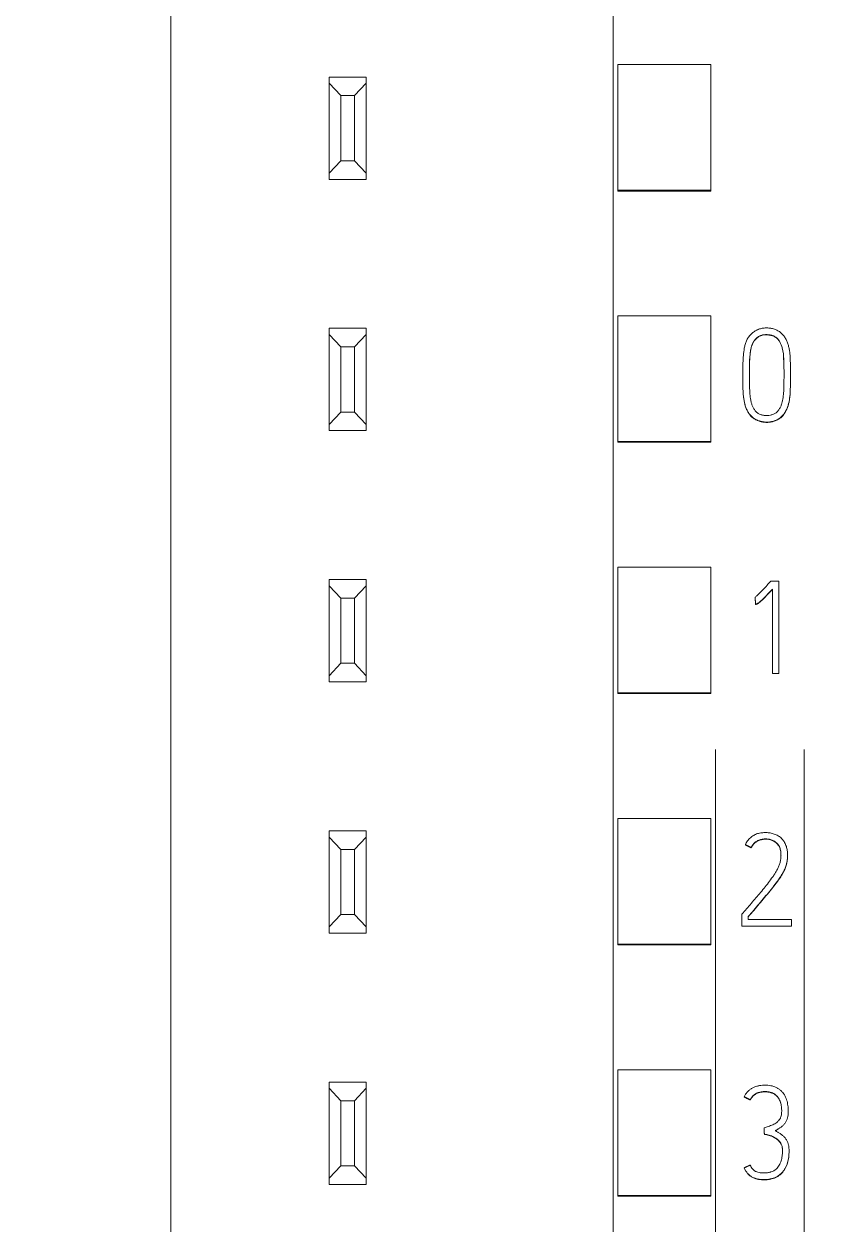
# Model space of a CAD drawing. Header units: millimetres. Extents: x 41350 to 54029, y 25852 to 34717.
# Drawn here: x 46964.97 to 46982.02, y 33478.45 to 33504.24 of the extents above; entities that cross this region are included whole.
import ezdxf

# ---------------------------------------------------------------- set-up
doc = ezdxf.new("R2010")
doc.units = ezdxf.units.MM
doc.set_wipeout_variables(frame=1)
doc.layers.add('! NO PLOT !', color=7, linetype='Continuous', true_color=0xff75dd, plot=False)
doc.layers.add('004-PI-DIN Šina', color=3, linetype='Continuous')
doc.layers.add('SI-ORMAR-Oprema', color=30, linetype='Continuous', lineweight=5)

# ---------------------------------------------------------------- blocks, each defined once
blk = doc.blocks.new('*U554')
at = {"layer": '004-PI-DIN Šina'}
for p, q in [((-146.3, -23.3), (-146.3, 15.7)), ((31.932, 0), (-146.3, 0)), ((31.923, -0.3), (-146.298, -0.3)), ((31.932, -0.6), (-146.3, -0.6))]:
    blk.add_line(p, q, dxfattribs=at)
blk = doc.blocks.new('6ES7521-1BL00-0AB0')
at = {"layer": 'SI-ORMAR-Oprema'}
for p, q in [((-18.125, 16.329), (-18.125, -1.738)), ((-29.725, 15.837), (-29.725, 0.893)), ((-25.26, 0.893), (-29.725, 0.893)), ((-25.26, 0.893), (-25.26, -3.943)), ((-23.39, 0.893), (-23.39, -3.943)), ((-18.125, 0.893), (-23.39, 0.893)), ((-18.125, -1.738), (-18.125, -7.528)), ((-29.725, -1.926), (-29.725, -3.719)), ((-25.26, -1.926), (-29.725, -1.926)), ((-18.125, -1.926), (-23.39, -1.926)), ((-28.253, -3.719), (-28.253, -2.349)), ((-28.253, -2.349), (-25.26, -2.349)), ((-23.39, -2.349), (-18.125, -2.349)), ((-28.253, -2.771), (-25.26, -2.771)), ((-28.253, -2.771), (-25.26, -2.771)), ((-23.39, -2.771), (-20.774, -2.771)), ((-23.39, -2.771), (-18.125, -2.771)), ((-20.774, -3.31), (-20.774, -2.771)), ((-20.774, -2.771), (-18.125, -2.771)), ((-20.774, -5.657), (-20.774, -3.31)), ((-20.774, -3.31), (-18.125, -3.31)), ((-29.725, -3.719), (-29.725, -41.071)), ((-28.253, -3.719), (-29.725, -3.719)), ((-25.26, -3.943), (-25.26, -4.62)), ((-25.26, -3.943), (-23.39, -3.943)), ((-23.39, -3.943), (-23.39, -4.62)), ((-25.26, -4.62), (-23.39, -4.62)), ((-25.26, -4.771), (-23.39, -4.771)), ((-20.774, -5.657), (-18.125, -5.657)), ((-27.275, -6.646), (-27.275, -7.846)), ((-21.425, -6.646), (-27.275, -6.646)), ((-21.425, -7.846), (-21.425, -6.646)), ((-18.125, -7.528), (-18.125, -41.098)), ((-27.275, -7.846), (-21.425, -7.846)), ((-26.525, -7.846), (-26.525, -37.796)), ((-22.175, -37.796), (-22.175, -7.846)), ((-25.6, -9.659), (-25.6, -8.684)), ((-25.6, -8.684), (-24.9, -8.684)), ((-24.9, -8.684), (-24.9, -9.659)), ((-23.8, -9.659), (-23.8, -8.684)), ((-23.8, -8.684), (-23.1, -8.684)), ((-23.1, -8.684), (-23.1, -9.659)), ((-24.9, -9.659), (-25.6, -9.659)), ((-23.1, -9.659), (-23.8, -9.659)), ((-25.6, -10.184), (-24.9, -10.184)), ((-25.6, -11.159), (-25.6, -10.184)), ((-24.9, -10.184), (-24.9, -11.159)), ((-23.8, -11.159), (-23.8, -10.184)), ((-23.8, -10.184), (-23.1, -10.184)), ((-23.1, -10.184), (-23.1, -11.159)), ((-24.9, -11.159), (-25.6, -11.159)), ((-23.1, -11.159), (-23.8, -11.159)), ((-25.6, -11.684), (-24.9, -11.684)), ((-25.6, -12.659), (-25.6, -11.684)), ((-24.9, -11.684), (-24.9, -12.659)), ((-23.8, -11.684), (-23.1, -11.684)), ((-23.8, -12.659), (-23.8, -11.684)), ((-23.1, -11.684), (-23.1, -12.659)), ((-24.9, -12.659), (-25.6, -12.659)), ((-23.1, -12.659), (-23.8, -12.659)), ((-25.6, -14.159), (-25.6, -13.184)), ((-25.6, -13.184), (-24.9, -13.184)), ((-24.9, -13.184), (-24.9, -14.159)), ((-23.8, -14.159), (-23.8, -13.184)), ((-23.8, -13.184), (-23.1, -13.184)), ((-23.1, -13.184), (-23.1, -14.159)), ((-24.9, -14.159), (-25.6, -14.159)), ((-23.1, -14.159), (-23.8, -14.159)), ((-25.6, -15.659), (-25.6, -14.684)), ((-25.6, -14.684), (-24.9, -14.684)), ((-24.9, -14.684), (-24.9, -15.659)), ((-23.8, -15.659), (-23.8, -14.684)), ((-23.8, -14.684), (-23.1, -14.684)), ((-23.1, -14.684), (-23.1, -15.659)), ((-24.9, -15.659), (-25.6, -15.659)), ((-23.1, -15.659), (-23.8, -15.659)), ((-25.6, -17.159), (-25.6, -16.184)), ((-25.6, -16.184), (-24.9, -16.184)), ((-24.9, -16.184), (-24.9, -17.159)), ((-23.8, -17.159), (-23.8, -16.184)), ((-23.8, -16.184), (-23.1, -16.184)), ((-23.1, -16.184), (-23.1, -17.159)), ((-24.9, -17.159), (-25.6, -17.159)), ((-23.1, -17.159), (-23.8, -17.159)), ((-25.6, -17.684), (-24.9, -17.684)), ((-25.6, -18.659), (-25.6, -17.684)), ((-24.9, -17.684), (-24.9, -18.659)), ((-23.8, -17.684), (-23.1, -17.684)), ((-23.8, -18.659), (-23.8, -17.684)), ((-23.1, -17.684), (-23.1, -18.659)), ((-24.9, -18.659), (-25.6, -18.659)), ((-23.1, -18.659), (-23.8, -18.659)), ((-25.6, -20.159), (-25.6, -19.184)), ((-25.6, -19.184), (-24.9, -19.184)), ((-24.9, -19.184), (-24.9, -20.159)), ((-23.8, -20.159), (-23.8, -19.184)), ((-23.8, -19.184), (-23.1, -19.184)), ((-23.1, -19.184), (-23.1, -20.159)), ((-24.9, -20.159), (-25.6, -20.159)), ((-23.1, -20.159), (-23.8, -20.159))]:
    blk.add_line(p, q, dxfattribs=at)
for points in [[(-29.725, 0.893), (-29.725, 0.372), (-29.725, -0.775), (-29.725, -1.686), (-29.725, -1.926)], [(-25.26, -4.62), (-25.26, -4.653), (-25.26, -4.709), (-25.26, -4.76), (-25.26, -4.771), (-25.26, -4.771)], [(-23.39, -4.62), (-23.39, -4.653), (-23.39, -4.709), (-23.39, -4.76), (-23.39, -4.771), (-23.39, -4.771)]]:
    blk.add_open_spline(points, degree=3, dxfattribs=at)
blk.add_wipeout([(-17.4, 69.029), (17.4, 69.029), (17.4, -77.971), (-17.4, -77.971)]).dxf.layer = 'SI-ORMAR-Oprema'
blk.add_wipeout([(-17.4, 69.029), (17.4, 69.029), (17.4, -77.971), (-17.4, -77.971)]).dxf.layer = 'SI-ORMAR-Oprema'
for p, q in [((13, -54.387), (13, 54.429)), ((3.5, 49.229), (3.5, -51.671)), ((13.1, 1.797), (13.1, 4.499)), ((13.1, 4.499), (15.1, 4.499)), ((15.1, 1.797), (15.1, 4.499)), ((6.9, 4.229), (7.7, 4.229)), ((6.9, 4.095), (6.9, 4.229)), ((7.7, 4.229), (7.7, 4.095)), ((6.9, 2.162), (6.9, 4.095)), ((7.15, 3.829), (6.9, 4.095)), ((7.7, 4.095), (7.45, 3.829)), ((7.7, 4.095), (7.7, 2.162)), ((7.15, 3.829), (7.15, 2.429)), ((7.45, 3.829), (7.15, 3.829)), ((7.45, 2.429), (7.45, 3.829)), ((6.9, 2.162), (7.15, 2.429)), ((7.15, 2.429), (7.45, 2.429)), ((7.45, 2.429), (7.7, 2.162)), ((6.9, 2.029), (6.9, 2.162)), ((7.7, 2.162), (7.7, 2.029)), ((7.7, 2.029), (6.9, 2.029)), ((13.1, 1.778), (13.1, 1.797)), ((13.1, 1.797), (15.1, 1.797)), ((13.1, 1.778), (15.1, 1.778)), ((15.1, 1.778), (15.1, 1.797)), ((13.1, -3.604), (13.1, -0.902)), ((13.1, -0.902), (15.1, -0.902)), ((15.1, -3.604), (15.1, -0.902)), ((6.9, -1.171), (7.7, -1.171)), ((6.9, -1.305), (6.9, -1.171)), ((7.7, -1.171), (7.7, -1.305)), ((6.9, -3.238), (6.9, -1.305)), ((7.15, -1.571), (6.9, -1.305)), ((7.7, -1.305), (7.45, -1.571)), ((7.7, -1.305), (7.7, -3.238)), ((-17.4, -1.738), (-18.125, -1.738)), ((7.45, -1.571), (7.15, -1.571)), ((7.15, -1.571), (7.15, -2.971)), ((7.45, -2.971), (7.45, -1.571)), ((15.785, -2.164), (15.785, -2.17)), ((16.809, -2.212), (16.809, -2.206)), ((6.9, -3.238), (7.15, -2.971)), ((7.15, -2.971), (7.45, -2.971)), ((7.45, -2.971), (7.7, -3.238)), ((6.9, -3.371), (6.9, -3.238)), ((7.7, -3.238), (7.7, -3.371)), ((7.7, -3.371), (6.9, -3.371)), ((13.1, -3.622), (13.1, -3.604)), ((13.1, -3.604), (15.1, -3.604)), ((15.1, -3.622), (15.1, -3.604)), ((13.1, -3.622), (15.1, -3.622)), ((13.1, -9.006), (13.1, -6.304)), ((13.1, -6.304), (15.1, -6.304)), ((15.1, -9.006), (15.1, -6.304)), ((6.9, -6.571), (7.7, -6.571)), ((6.9, -6.705), (6.9, -6.571)), ((7.15, -6.971), (6.9, -6.705)), ((6.9, -8.638), (6.9, -6.705)), ((7.7, -6.705), (7.45, -6.971)), ((7.7, -6.571), (7.7, -6.705)), ((7.7, -6.705), (7.7, -8.638)), ((16.561, -6.606), (16.386, -6.606)), ((16.561, -8.594), (16.561, -6.606)), ((16.05, -6.951), (16.05, -6.957)), ((16.422, -6.777), (16.422, -8.594)), ((7.45, -6.971), (7.15, -6.971)), ((7.15, -6.971), (7.15, -8.371)), ((7.45, -8.371), (7.45, -6.971)), ((16.059, -7.099), (16.059, -7.105)), ((-17.4, -7.528), (-18.125, -7.528)), ((6.9, -8.638), (7.15, -8.371)), ((7.15, -8.371), (7.45, -8.371)), ((7.45, -8.371), (7.7, -8.638)), ((6.9, -8.771), (6.9, -8.638)), ((7.7, -8.638), (7.7, -8.771)), ((16.422, -8.594), (16.561, -8.594)), ((7.7, -8.771), (6.9, -8.771)), ((13.1, -9.022), (13.1, -9.006)), ((13.1, -9.006), (15.1, -9.006)), ((13.1, -9.022), (15.1, -9.022)), ((15.1, -9.022), (15.1, -9.006)), ((15.2, -10.221), (15.2, -74.176)), ((17.1, -10.221), (17.1, -74.176)), ((13.1, -14.407), (13.1, -11.706)), ((13.1, -11.706), (15.1, -11.706)), ((15.1, -14.407), (15.1, -11.706)), ((6.9, -11.971), (7.7, -11.971)), ((6.9, -12.105), (6.9, -11.971)), ((6.9, -14.038), (6.9, -12.105)), ((7.15, -12.371), (6.9, -12.105)), ((7.7, -12.105), (7.45, -12.371)), ((7.7, -11.971), (7.7, -12.105)), ((7.7, -12.105), (7.7, -14.038)), ((7.15, -12.371), (7.15, -13.771)), ((7.45, -12.371), (7.15, -12.371)), ((7.45, -13.771), (7.45, -12.371)), ((15.84, -12.267), (15.84, -12.273)), ((15.965, -12.331), (15.965, -12.337)), ((16.747, -12.499), (16.747, -12.493)), ((6.9, -14.038), (7.15, -13.771)), ((7.15, -13.771), (7.45, -13.771)), ((7.45, -13.771), (7.7, -14.038)), ((15.765, -13.763), (15.765, -14.018)), ((15.904, -13.879), (15.904, -13.813)), ((16.83, -13.879), (15.904, -13.879)), ((16.83, -14.018), (16.83, -13.879)), ((6.9, -14.171), (6.9, -14.038)), ((7.7, -14.171), (6.9, -14.171)), ((7.7, -14.038), (7.7, -14.171)), ((15.765, -14.018), (15.765, -14.024)), ((15.765, -14.018), (16.83, -14.018)), ((16.83, -14.018), (16.83, -14.024)), ((13.1, -14.422), (13.1, -14.407)), ((13.1, -14.407), (15.1, -14.407)), ((13.1, -14.422), (15.1, -14.422)), ((15.1, -14.422), (15.1, -14.407)), ((13.1, -19.809), (13.1, -17.107)), ((13.1, -17.107), (15.1, -17.107)), ((15.1, -19.809), (15.1, -17.107)), ((6.9, -17.371), (7.7, -17.371)), ((6.9, -17.505), (6.9, -17.371)), ((6.9, -19.438), (6.9, -17.505)), ((7.15, -17.771), (6.9, -17.505)), ((7.7, -17.505), (7.45, -17.771)), ((7.7, -17.371), (7.7, -17.505)), ((7.7, -17.505), (7.7, -19.438)), ((7.15, -17.771), (7.15, -19.171)), ((7.45, -17.771), (7.15, -17.771)), ((7.45, -19.171), (7.45, -17.771)), ((15.816, -17.686), (15.816, -17.693)), ((15.944, -17.75), (15.944, -17.756)), ((16.762, -18.005), (16.762, -17.999)), ((16.241, -18.352), (16.241, -18.358)), ((16.249, -18.49), (16.249, -18.496)), ((16.779, -18.858), (16.779, -18.852)), ((6.9, -19.438), (7.15, -19.171)), ((7.15, -19.171), (7.45, -19.171)), ((7.45, -19.171), (7.7, -19.438)), ((15.816, -19.214), (15.816, -19.22)), ((6.9, -19.571), (6.9, -19.438)), ((7.7, -19.571), (6.9, -19.571)), ((7.7, -19.438), (7.7, -19.571)), ((13.1, -19.822), (13.1, -19.809)), ((13.1, -19.809), (15.1, -19.809)), ((13.1, -19.822), (15.1, -19.822)), ((15.1, -19.822), (15.1, -19.809))]:
    blk.add_line(p, q, dxfattribs=at)
for points, knots in [([(16.126, -1.192), (16.152, -1.183), (16.178, -1.176), (16.23, -1.166), (16.257, -1.164), (16.312, -1.163), (16.338, -1.165), (16.392, -1.172), (16.418, -1.177), (16.457, -1.189), (16.47, -1.193), (16.495, -1.203), (16.52, -1.213), (16.544, -1.226), (16.561, -1.236), (16.567, -1.24), (16.578, -1.247), (16.583, -1.251), (16.61, -1.272), (16.63, -1.29), (16.656, -1.321), (16.664, -1.331), (16.68, -1.353), (16.688, -1.364), (16.709, -1.399), (16.721, -1.423), (16.742, -1.472), (16.751, -1.497), (16.763, -1.536), (16.767, -1.549), (16.773, -1.575), (16.782, -1.614), (16.797, -1.705), (16.802, -1.784), (16.807, -1.89), (16.808, -1.943), (16.809, -2.049), (16.809, -2.102), (16.809, -2.208), (16.809, -2.314), (16.808, -2.42), (16.804, -2.526), (16.802, -2.579), (16.791, -2.684), (16.782, -2.737), (16.765, -2.802), (16.762, -2.815), (16.753, -2.841), (16.749, -2.853), (16.735, -2.891), (16.724, -2.916), (16.706, -2.952), (16.699, -2.964), (16.685, -2.987), (16.678, -2.998), (16.655, -3.031), (16.637, -3.052), (16.608, -3.08), (16.598, -3.088), (16.582, -3.101), (16.577, -3.105), (16.565, -3.113), (16.56, -3.116), (16.531, -3.134), (16.507, -3.146), (16.469, -3.16), (16.456, -3.165), (16.43, -3.172), (16.416, -3.175), (16.377, -3.183), (16.35, -3.186), (16.31, -3.187), (16.296, -3.187), (16.269, -3.186), (16.255, -3.185), (16.215, -3.181), (16.188, -3.176), (16.149, -3.166), (16.137, -3.162), (16.111, -3.153), (16.098, -3.147), (16.061, -3.13), (16.038, -3.117), (16.005, -3.093), (15.995, -3.084), (15.974, -3.066), (15.965, -3.057), (15.937, -3.027), (15.921, -3.005), (15.899, -2.971), (15.892, -2.959), (15.879, -2.935), (15.873, -2.923), (15.857, -2.887), (15.847, -2.861), (15.835, -2.823), (15.831, -2.81), (15.825, -2.784), (15.822, -2.77), (15.813, -2.731), (15.809, -2.704), (15.791, -2.571), (15.788, -2.464), (15.786, -2.304), (15.785, -2.25), (15.785, -2.143), (15.785, -2.09), (15.787, -1.982), (15.788, -1.929), (15.793, -1.822), (15.796, -1.769), (15.807, -1.663), (15.814, -1.61), (15.832, -1.532), (15.839, -1.506), (15.853, -1.467), (15.858, -1.454), (15.869, -1.429), (15.875, -1.417), (15.895, -1.381), (15.91, -1.358), (15.936, -1.326), (15.946, -1.315), (15.965, -1.295), (15.975, -1.286), (16.006, -1.259), (16.028, -1.243), (16.063, -1.221), (16.076, -1.215), (16.094, -1.206), (16.104, -1.201), (16.115, -1.197), (16.12, -1.195), (16.123, -1.193), (16.125, -1.193), (16.126, -1.192)], [0, 0, 0, 0, 0.015625, 0.015625, 0.03125, 0.03125, 0.046875, 0.046875, 0.0625, 0.0625, 0.070312, 0.070312, 0.078125, 0.085937, 0.085937, 0.089844, 0.089844, 0.09375, 0.09375, 0.109375, 0.109375, 0.117187, 0.117187, 0.125, 0.125, 0.140625, 0.140625, 0.15625, 0.15625, 0.164062, 0.164062, 0.171875, 0.1875, 0.21875, 0.21875, 0.25, 0.25, 0.28125, 0.28125, 0.3125, 0.34375, 0.34375, 0.375, 0.375, 0.40625, 0.40625, 0.414062, 0.414062, 0.421875, 0.421875, 0.4375, 0.4375, 0.445312, 0.445312, 0.453125, 0.453125, 0.46875, 0.46875, 0.476562, 0.476562, 0.480469, 0.480469, 0.484375, 0.484375, 0.5, 0.5, 0.507812, 0.507812, 0.515625, 0.515625, 0.53125, 0.53125, 0.539062, 0.539062, 0.546875, 0.546875, 0.5625, 0.5625, 0.570312, 0.570312, 0.578125, 0.578125, 0.59375, 0.59375, 0.601562, 0.601562, 0.609375, 0.609375, 0.625, 0.625, 0.632812, 0.632812, 0.640625, 0.640625, 0.65625, 0.65625, 0.664062, 0.664062, 0.671875, 0.671875, 0.6875, 0.6875, 0.75, 0.75, 0.78125, 0.78125, 0.8125, 0.8125, 0.84375, 0.84375, 0.875, 0.875, 0.90625, 0.90625, 0.921875, 0.921875, 0.929687, 0.929687, 0.9375, 0.9375, 0.953125, 0.953125, 0.960937, 0.960937, 0.96875, 0.96875, 0.984375, 0.984375, 0.992187, 0.992187, 0.996094, 0.998047, 0.999023, 0.999023, 1, 1, 1, 1]), ([(16.469, -1.345), (16.489, -1.356), (16.507, -1.37), (16.539, -1.401), (16.553, -1.419), (16.578, -1.456), (16.589, -1.475), (16.608, -1.515), (16.617, -1.536), (16.638, -1.6), (16.647, -1.644), (16.655, -1.71), (16.657, -1.732), (16.661, -1.777), (16.662, -1.799), (16.667, -1.911), (16.67, -2), (16.671, -2.179), (16.67, -2.268), (16.669, -2.402), (16.668, -2.469), (16.664, -2.536), (16.661, -2.581), (16.658, -2.603), (16.65, -2.67), (16.642, -2.713), (16.625, -2.778), (16.619, -2.799), (16.608, -2.831), (16.604, -2.842), (16.595, -2.862), (16.585, -2.882), (16.574, -2.902), (16.562, -2.921), (16.555, -2.93), (16.534, -2.956), (16.519, -2.972), (16.491, -2.992), (16.482, -2.998), (16.462, -3.009), (16.452, -3.014), (16.431, -3.023), (16.421, -3.027), (16.399, -3.033), (16.388, -3.036), (16.355, -3.043), (16.333, -3.045), (16.3, -3.046), (16.288, -3.046), (16.266, -3.045), (16.255, -3.044), (16.222, -3.04), (16.2, -3.035), (16.168, -3.025), (16.157, -3.021), (16.136, -3.011), (16.116, -3.001), (16.098, -2.989), (16.085, -2.978), (16.08, -2.974), (16.072, -2.967), (16.068, -2.963), (16.056, -2.951), (16.049, -2.942), (16.036, -2.924), (16.03, -2.915), (16.012, -2.886), (16.003, -2.865), (15.986, -2.824), (15.979, -2.803), (15.97, -2.771), (15.967, -2.76), (15.962, -2.738), (15.954, -2.705), (15.949, -2.673), (15.94, -2.607), (15.936, -2.563), (15.928, -2.431), (15.927, -2.343), (15.927, -2.211), (15.927, -2.167), (15.928, -2.079), (15.928, -1.946), (15.933, -1.814), (15.943, -1.704), (15.946, -1.682), (15.953, -1.639), (15.957, -1.617), (15.964, -1.585), (15.967, -1.574), (15.974, -1.553), (15.977, -1.542), (15.989, -1.511), (15.998, -1.492), (16.014, -1.463), (16.02, -1.454), (16.033, -1.436), (16.039, -1.427), (16.06, -1.401), (16.076, -1.385), (16.101, -1.364), (16.11, -1.357), (16.129, -1.345), (16.138, -1.34), (16.168, -1.326), (16.189, -1.319), (16.232, -1.31), (16.254, -1.308), (16.298, -1.306), (16.32, -1.307), (16.364, -1.312), (16.386, -1.316), (16.418, -1.324), (16.429, -1.327), (16.444, -1.333), (16.449, -1.335), (16.457, -1.339), (16.459, -1.34), (16.464, -1.342), (16.467, -1.344), (16.469, -1.345)], [0, 0, 0, 0, 0.015625, 0.015625, 0.03125, 0.03125, 0.046875, 0.046875, 0.0625, 0.0625, 0.09375, 0.09375, 0.109375, 0.109375, 0.125, 0.125, 0.1875, 0.1875, 0.25, 0.25, 0.28125, 0.296875, 0.296875, 0.3125, 0.3125, 0.34375, 0.34375, 0.359375, 0.359375, 0.367187, 0.367187, 0.375, 0.382812, 0.382812, 0.390625, 0.390625, 0.40625, 0.40625, 0.414062, 0.414062, 0.421875, 0.421875, 0.429687, 0.429687, 0.4375, 0.4375, 0.453125, 0.453125, 0.460937, 0.460937, 0.46875, 0.46875, 0.484375, 0.484375, 0.492187, 0.492187, 0.5, 0.507812, 0.507812, 0.511719, 0.511719, 0.515625, 0.515625, 0.523437, 0.523437, 0.53125, 0.53125, 0.546875, 0.546875, 0.5625, 0.5625, 0.570312, 0.570312, 0.578125, 0.59375, 0.59375, 0.625, 0.625, 0.6875, 0.6875, 0.71875, 0.71875, 0.75, 0.8125, 0.8125, 0.828125, 0.828125, 0.84375, 0.84375, 0.851562, 0.851562, 0.859375, 0.859375, 0.875, 0.875, 0.882812, 0.882812, 0.890625, 0.890625, 0.90625, 0.90625, 0.914062, 0.914062, 0.921875, 0.921875, 0.9375, 0.9375, 0.953125, 0.953125, 0.96875, 0.96875, 0.984375, 0.984375, 0.992188, 0.992188, 0.996094, 0.996094, 0.998047, 0.998047, 1, 1, 1, 1]), ([(16.469, -1.351), (16.449, -1.34), (16.428, -1.333), (16.396, -1.324), (16.385, -1.322), (16.363, -1.318), (16.352, -1.317), (16.319, -1.314), (16.296, -1.313), (16.252, -1.314), (16.23, -1.316), (16.197, -1.324), (16.186, -1.327), (16.165, -1.334), (16.154, -1.338), (16.134, -1.348), (16.125, -1.354), (16.106, -1.367), (16.097, -1.373), (16.08, -1.388), (16.072, -1.396), (16.056, -1.412), (16.049, -1.421), (16.028, -1.447), (16.016, -1.466), (16, -1.496), (15.995, -1.506), (15.986, -1.526), (15.982, -1.537), (15.97, -1.568), (15.964, -1.59), (15.95, -1.655), (15.944, -1.699), (15.936, -1.788), (15.933, -1.832), (15.93, -1.921), (15.929, -1.966), (15.928, -2.055), (15.927, -2.099), (15.927, -2.182), (15.927, -2.221), (15.927, -2.259)], [0, 0, 0, 0, 0.050692, 0.050692, 0.076038, 0.076038, 0.101384, 0.101384, 0.152076, 0.152076, 0.202768, 0.202768, 0.228114, 0.228114, 0.25346, 0.25346, 0.278806, 0.278806, 0.304152, 0.304152, 0.329498, 0.329498, 0.354844, 0.354844, 0.405536, 0.405536, 0.430882, 0.430882, 0.456228, 0.456228, 0.506919, 0.506919, 0.608303, 0.608303, 0.709687, 0.709687, 0.811071, 0.811071, 0.912455, 0.912455, 1, 1, 1, 1]), ([(16.671, -2.163), (16.671, -2.138), (16.671, -2.112), (16.67, -1.998), (16.667, -1.909), (16.66, -1.777), (16.658, -1.733), (16.646, -1.646), (16.637, -1.603), (16.62, -1.551), (16.616, -1.541), (16.607, -1.52), (16.603, -1.51), (16.588, -1.48), (16.578, -1.461), (16.559, -1.433), (16.552, -1.424), (16.538, -1.407), (16.523, -1.391), (16.506, -1.376), (16.493, -1.366), (16.488, -1.363), (16.479, -1.357), (16.474, -1.354), (16.469, -1.351)], [0, 0, 0, 0, 0.088977, 0.088977, 0.392651, 0.392651, 0.544488, 0.544488, 0.696326, 0.696326, 0.734285, 0.734285, 0.772244, 0.772244, 0.848163, 0.848163, 0.886122, 0.886122, 0.924081, 0.962041, 0.962041, 0.98102, 0.98102, 1, 1, 1, 1]), ([(15.785, -2.17), (15.785, -2.234), (15.786, -2.297), (15.787, -2.415), (15.788, -2.469), (15.792, -2.549), (15.794, -2.576), (15.799, -2.63), (15.802, -2.656), (15.812, -2.737), (15.823, -2.789), (15.843, -2.854), (15.847, -2.867), (15.857, -2.892), (15.862, -2.904), (15.878, -2.941), (15.891, -2.964), (15.913, -2.998), (15.92, -3.009), (15.937, -3.031), (15.945, -3.041), (15.972, -3.071), (15.992, -3.09), (16.025, -3.113), (16.036, -3.121), (16.059, -3.135), (16.071, -3.141), (16.108, -3.158), (16.133, -3.167), (16.173, -3.178), (16.186, -3.181), (16.212, -3.186), (16.226, -3.188), (16.266, -3.193), (16.293, -3.194), (16.334, -3.193), (16.347, -3.192), (16.374, -3.189), (16.387, -3.187), (16.427, -3.179), (16.452, -3.172), (16.49, -3.158), (16.503, -3.153), (16.528, -3.141), (16.539, -3.135), (16.574, -3.114), (16.595, -3.098), (16.635, -3.06), (16.653, -3.04), (16.676, -3.007), (16.684, -2.996), (16.698, -2.972), (16.705, -2.961), (16.723, -2.925), (16.734, -2.9), (16.753, -2.85), (16.761, -2.824), (16.775, -2.772), (16.781, -2.746), (16.79, -2.693), (16.801, -2.613), (16.804, -2.533), (16.808, -2.426), (16.809, -2.337), (16.809, -2.248), (16.809, -2.211)], [0, 0, 0, 0, 0.074801, 0.074801, 0.137845, 0.137845, 0.169367, 0.169367, 0.200889, 0.200889, 0.263933, 0.263933, 0.279694, 0.279694, 0.295455, 0.295455, 0.326976, 0.326976, 0.342737, 0.342737, 0.358498, 0.358498, 0.39002, 0.39002, 0.405781, 0.405781, 0.421542, 0.421542, 0.453064, 0.453064, 0.468825, 0.468825, 0.484586, 0.484586, 0.516108, 0.516108, 0.531869, 0.531869, 0.54763, 0.54763, 0.579151, 0.579151, 0.594912, 0.594912, 0.610673, 0.610673, 0.642195, 0.642195, 0.673717, 0.673717, 0.689478, 0.689478, 0.705239, 0.705239, 0.736761, 0.736761, 0.768283, 0.768283, 0.799805, 0.799805, 0.831326, 0.89437, 0.89437, 0.957414, 1, 1, 1, 1]), ([(16.386, -6.606), (16.36, -6.636), (16.333, -6.665), (16.278, -6.725), (16.251, -6.754), (16.21, -6.798), (16.196, -6.813), (16.168, -6.842), (16.154, -6.856), (16.125, -6.884), (16.111, -6.898), (16.081, -6.925), (16.066, -6.938), (16.05, -6.951)], [0, 0, 0, 0, 0.25, 0.25, 0.5, 0.5, 0.625, 0.625, 0.75, 0.75, 0.875, 0.875, 1, 1, 1, 1]), ([(16.059, -7.099), (16.064, -7.099), (16.069, -7.098), (16.079, -7.096), (16.084, -7.094), (16.094, -7.091), (16.099, -7.089), (16.107, -7.083), (16.112, -7.081), (16.124, -7.072), (16.133, -7.066), (16.149, -7.053), (16.156, -7.046), (16.179, -7.026), (16.194, -7.012), (16.224, -6.984), (16.238, -6.969), (16.282, -6.926), (16.31, -6.896), (16.366, -6.837), (16.394, -6.807), (16.422, -6.777)], [0, 0, 0, 0, 0.03125, 0.03125, 0.0625, 0.0625, 0.09375, 0.09375, 0.125, 0.125, 0.1875, 0.1875, 0.25, 0.25, 0.375, 0.375, 0.5, 0.5, 0.75, 0.75, 1, 1, 1, 1]), ([(16.422, -6.783), (16.394, -6.813), (16.366, -6.843), (16.31, -6.903), (16.282, -6.932), (16.238, -6.976), (16.224, -6.99), (16.194, -7.018), (16.179, -7.032), (16.156, -7.052), (16.148, -7.059), (16.132, -7.072), (16.124, -7.078), (16.112, -7.087), (16.107, -7.09), (16.099, -7.095), (16.094, -7.097), (16.084, -7.101), (16.079, -7.102), (16.069, -7.104), (16.064, -7.105), (16.059, -7.105)], [0, 0, 0, 0, 0.25, 0.25, 0.5, 0.5, 0.625, 0.625, 0.75, 0.75, 0.8125, 0.8125, 0.875, 0.875, 0.90625, 0.90625, 0.9375, 0.9375, 0.96875, 0.96875, 1, 1, 1, 1]), ([(15.904, -13.813), (15.943, -13.767), (15.981, -13.721), (16.059, -13.629), (16.099, -13.583), (16.177, -13.492), (16.216, -13.446), (16.293, -13.353), (16.332, -13.307), (16.408, -13.213), (16.446, -13.166), (16.5, -13.094), (16.518, -13.07), (16.553, -13.021), (16.571, -12.996), (16.604, -12.946), (16.62, -12.92), (16.65, -12.869), (16.664, -12.842), (16.683, -12.801), (16.689, -12.787), (16.7, -12.759), (16.705, -12.745), (16.72, -12.701), (16.727, -12.672), (16.738, -12.613), (16.742, -12.583), (16.746, -12.538), (16.746, -12.523), (16.747, -12.493), (16.747, -12.478), (16.745, -12.432), (16.741, -12.402), (16.734, -12.358), (16.73, -12.343), (16.723, -12.314), (16.718, -12.299), (16.708, -12.271), (16.702, -12.257), (16.688, -12.23), (16.681, -12.217), (16.669, -12.198), (16.665, -12.192), (16.656, -12.179), (16.651, -12.173), (16.636, -12.156), (16.626, -12.145), (16.605, -12.123), (16.594, -12.113), (16.576, -12.099), (16.57, -12.095), (16.557, -12.086), (16.55, -12.082), (16.517, -12.063), (16.49, -12.051), (16.447, -12.036), (16.432, -12.031), (16.403, -12.024), (16.388, -12.02), (16.358, -12.015), (16.343, -12.013), (16.313, -12.011), (16.298, -12.01), (16.268, -12.009), (16.253, -12.009), (16.222, -12.011), (16.207, -12.012), (16.162, -12.017), (16.132, -12.023), (16.089, -12.037), (16.075, -12.042), (16.054, -12.051), (16.047, -12.055), (16.033, -12.061), (16.027, -12.065), (15.994, -12.084), (15.97, -12.102), (15.936, -12.132), (15.925, -12.143), (15.904, -12.165), (15.895, -12.177), (15.868, -12.213), (15.852, -12.239), (15.84, -12.267)], [0, 0, 0, 0, 0.0625, 0.0625, 0.125, 0.125, 0.1875, 0.1875, 0.25, 0.25, 0.3125, 0.3125, 0.34375, 0.34375, 0.375, 0.375, 0.40625, 0.40625, 0.4375, 0.4375, 0.453125, 0.453125, 0.46875, 0.46875, 0.5, 0.5, 0.53125, 0.53125, 0.546875, 0.546875, 0.5625, 0.5625, 0.59375, 0.59375, 0.609375, 0.609375, 0.625, 0.625, 0.640625, 0.640625, 0.65625, 0.65625, 0.664063, 0.664063, 0.671875, 0.671875, 0.6875, 0.6875, 0.703125, 0.703125, 0.710938, 0.710938, 0.71875, 0.71875, 0.75, 0.75, 0.765625, 0.765625, 0.78125, 0.78125, 0.796875, 0.796875, 0.8125, 0.8125, 0.828125, 0.828125, 0.84375, 0.84375, 0.875, 0.875, 0.890625, 0.890625, 0.898438, 0.898438, 0.90625, 0.90625, 0.9375, 0.9375, 0.953125, 0.953125, 0.96875, 0.96875, 1, 1, 1, 1]), ([(15.965, -12.331), (15.976, -12.307), (15.99, -12.285), (16.014, -12.255), (16.022, -12.245), (16.041, -12.227), (16.051, -12.219), (16.082, -12.196), (16.105, -12.184), (16.154, -12.164), (16.178, -12.157), (16.217, -12.15), (16.229, -12.148), (16.255, -12.145), (16.268, -12.145), (16.307, -12.145), (16.333, -12.148), (16.371, -12.157), (16.383, -12.16), (16.408, -12.169), (16.42, -12.174), (16.455, -12.19), (16.477, -12.203), (16.508, -12.228), (16.517, -12.237), (16.535, -12.256), (16.543, -12.266), (16.554, -12.282), (16.558, -12.287), (16.564, -12.299), (16.574, -12.316), (16.581, -12.334), (16.589, -12.359), (16.592, -12.371), (16.598, -12.397), (16.6, -12.41), (16.603, -12.435), (16.604, -12.448), (16.605, -12.474), (16.606, -12.487), (16.605, -12.513), (16.605, -12.526), (16.603, -12.552), (16.602, -12.565), (16.597, -12.603), (16.592, -12.628), (16.582, -12.666), (16.578, -12.678), (16.57, -12.703), (16.565, -12.715), (16.551, -12.751), (16.54, -12.774), (16.516, -12.82), (16.503, -12.842), (16.477, -12.886), (16.463, -12.907), (16.42, -12.971), (16.39, -13.013), (16.298, -13.136), (16.233, -13.216), (16.134, -13.334), (16.1, -13.373), (16.034, -13.452), (16, -13.491), (15.933, -13.569), (15.899, -13.608), (15.832, -13.685), (15.798, -13.724), (15.765, -13.763)], [0, 0, 0, 0, 0.03125, 0.03125, 0.046875, 0.046875, 0.0625, 0.0625, 0.09375, 0.09375, 0.125, 0.125, 0.140625, 0.140625, 0.15625, 0.15625, 0.1875, 0.1875, 0.203125, 0.203125, 0.21875, 0.21875, 0.25, 0.25, 0.265625, 0.265625, 0.28125, 0.28125, 0.289063, 0.289063, 0.296875, 0.3125, 0.3125, 0.328125, 0.328125, 0.34375, 0.34375, 0.359375, 0.359375, 0.375, 0.375, 0.390625, 0.390625, 0.40625, 0.40625, 0.4375, 0.4375, 0.453125, 0.453125, 0.46875, 0.46875, 0.5, 0.5, 0.53125, 0.53125, 0.5625, 0.5625, 0.625, 0.625, 0.75, 0.75, 0.8125, 0.8125, 0.875, 0.875, 0.9375, 0.9375, 1, 1, 1, 1]), ([(16.606, -12.502), (16.606, -12.492), (16.605, -12.481), (16.604, -12.458), (16.603, -12.445), (16.6, -12.419), (16.598, -12.407), (16.593, -12.381), (16.59, -12.368), (16.582, -12.343), (16.577, -12.331), (16.569, -12.314), (16.566, -12.308), (16.56, -12.296), (16.556, -12.291), (16.538, -12.264), (16.52, -12.245), (16.495, -12.224), (16.49, -12.22), (16.479, -12.212), (16.463, -12.201), (16.434, -12.186), (16.41, -12.176), (16.386, -12.167), (16.373, -12.163), (16.335, -12.155), (16.309, -12.152), (16.257, -12.151), (16.218, -12.154), (16.18, -12.163), (16.155, -12.17), (16.142, -12.175), (16.118, -12.184), (16.107, -12.19), (16.084, -12.202), (16.073, -12.209), (16.041, -12.232), (16.022, -12.25), (15.998, -12.281), (15.991, -12.291), (15.977, -12.314), (15.97, -12.325), (15.965, -12.337)], [0, 0, 0, 0, 0.034384, 0.034384, 0.076368, 0.076368, 0.118351, 0.118351, 0.160334, 0.160334, 0.202317, 0.202317, 0.223309, 0.223309, 0.244301, 0.244301, 0.328267, 0.328267, 0.349259, 0.349259, 0.370251, 0.412234, 0.454217, 0.454217, 0.496201, 0.496201, 0.580167, 0.580167, 0.664134, 0.706117, 0.706117, 0.7481, 0.7481, 0.790084, 0.790084, 0.832067, 0.832067, 0.916033, 0.916033, 0.958017, 0.958017, 1, 1, 1, 1]), ([(16.747, -12.499), (16.747, -12.505), (16.747, -12.51), (16.746, -12.531), (16.746, -12.546), (16.742, -12.592), (16.738, -12.621), (16.726, -12.68), (16.719, -12.709), (16.705, -12.753), (16.7, -12.767), (16.688, -12.795), (16.682, -12.809), (16.663, -12.85), (16.649, -12.877), (16.619, -12.928), (16.603, -12.954), (16.57, -13.004), (16.552, -13.028), (16.517, -13.077), (16.5, -13.101), (16.445, -13.173), (16.407, -13.22), (16.331, -13.314), (16.293, -13.36), (16.216, -13.452), (16.177, -13.498), (16.098, -13.59), (16.059, -13.635), (15.981, -13.727), (15.942, -13.773), (15.904, -13.819)], [0, 0, 0, 0, 0.010377, 0.010377, 0.038652, 0.038652, 0.095202, 0.095202, 0.151752, 0.151752, 0.180027, 0.180027, 0.208302, 0.208302, 0.264851, 0.264851, 0.321401, 0.321401, 0.377951, 0.377951, 0.434501, 0.434501, 0.547601, 0.547601, 0.660701, 0.660701, 0.7738, 0.7738, 0.8869, 0.8869, 1, 1, 1, 1]), ([(15.816, -17.686), (15.824, -17.668), (15.844, -17.632), (15.869, -17.601), (15.889, -17.578), (15.896, -17.571), (15.911, -17.557), (15.918, -17.55), (15.942, -17.531), (15.958, -17.519), (15.984, -17.503), (15.993, -17.498), (16.011, -17.489), (16.02, -17.484), (16.048, -17.472), (16.067, -17.465), (16.096, -17.457), (16.105, -17.454), (16.125, -17.45), (16.135, -17.448), (16.165, -17.443), (16.205, -17.438), (16.245, -17.437), (16.285, -17.437), (16.305, -17.438), (16.346, -17.442), (16.366, -17.445), (16.405, -17.452), (16.425, -17.457), (16.463, -17.469), (16.482, -17.477), (16.51, -17.49), (16.519, -17.494), (16.536, -17.504), (16.545, -17.51), (16.57, -17.526), (16.586, -17.539), (16.608, -17.559), (16.615, -17.566), (16.629, -17.581), (16.636, -17.588), (16.668, -17.627), (16.689, -17.662), (16.722, -17.736), (16.734, -17.774), (16.747, -17.833), (16.751, -17.853), (16.756, -17.893), (16.758, -17.913), (16.761, -17.953), (16.762, -17.973), (16.762, -18.013), (16.762, -18.033), (16.759, -18.073), (16.757, -18.093), (16.748, -18.133), (16.743, -18.153), (16.728, -18.19), (16.719, -18.208), (16.704, -18.235), (16.699, -18.243), (16.687, -18.26), (16.681, -18.268), (16.661, -18.291), (16.647, -18.305), (16.624, -18.325), (16.617, -18.332), (16.601, -18.344), (16.592, -18.35), (16.567, -18.366), (16.55, -18.377), (16.515, -18.397), (16.497, -18.406), (16.479, -18.415)], [0, 0, 0, 0, 0.03125, 0.0625, 0.0625, 0.078125, 0.078125, 0.09375, 0.09375, 0.125, 0.125, 0.140625, 0.140625, 0.15625, 0.15625, 0.1875, 0.1875, 0.203125, 0.203125, 0.21875, 0.21875, 0.25, 0.28125, 0.28125, 0.3125, 0.3125, 0.34375, 0.34375, 0.375, 0.375, 0.40625, 0.40625, 0.421875, 0.421875, 0.4375, 0.4375, 0.46875, 0.46875, 0.484375, 0.484375, 0.5, 0.5, 0.5625, 0.5625, 0.625, 0.625, 0.65625, 0.65625, 0.6875, 0.6875, 0.71875, 0.71875, 0.75, 0.75, 0.78125, 0.78125, 0.8125, 0.8125, 0.84375, 0.84375, 0.859375, 0.859375, 0.875, 0.875, 0.90625, 0.90625, 0.921875, 0.921875, 0.9375, 0.9375, 0.96875, 0.96875, 1, 1, 1, 1]), ([(16.241, -18.352), (16.272, -18.343), (16.304, -18.333), (16.367, -18.313), (16.398, -18.303), (16.443, -18.283), (16.458, -18.275), (16.486, -18.258), (16.5, -18.249), (16.52, -18.234), (16.526, -18.228), (16.538, -18.217), (16.544, -18.211), (16.56, -18.192), (16.57, -18.18), (16.584, -18.159), (16.588, -18.152), (16.595, -18.137), (16.599, -18.129), (16.608, -18.106), (16.612, -18.09), (16.618, -18.058), (16.619, -18.041), (16.621, -18.008), (16.621, -17.992), (16.62, -17.942), (16.618, -17.91), (16.61, -17.861), (16.607, -17.845), (16.6, -17.82), (16.598, -17.812), (16.593, -17.797), (16.59, -17.789), (16.581, -17.766), (16.573, -17.751), (16.557, -17.722), (16.548, -17.708), (16.528, -17.681), (16.517, -17.669), (16.499, -17.652), (16.493, -17.647), (16.48, -17.636), (16.473, -17.631), (16.452, -17.618), (16.437, -17.61), (16.406, -17.597), (16.391, -17.592), (16.358, -17.584), (16.342, -17.581), (16.309, -17.577), (16.292, -17.576), (16.259, -17.575), (16.243, -17.576), (16.209, -17.578), (16.193, -17.58), (16.16, -17.585), (16.144, -17.588), (16.12, -17.595), (16.112, -17.598), (16.096, -17.604), (16.089, -17.607), (16.074, -17.614), (16.066, -17.618), (16.052, -17.627), (16.045, -17.631), (16.025, -17.646), (16.012, -17.657), (15.989, -17.68), (15.978, -17.693), (15.96, -17.721), (15.951, -17.735), (15.944, -17.75)], [0, 0, 0, 0, 0.0625, 0.0625, 0.125, 0.125, 0.15625, 0.15625, 0.1875, 0.1875, 0.203125, 0.203125, 0.21875, 0.21875, 0.25, 0.25, 0.265625, 0.265625, 0.28125, 0.28125, 0.3125, 0.3125, 0.34375, 0.34375, 0.375, 0.375, 0.4375, 0.4375, 0.46875, 0.46875, 0.484375, 0.484375, 0.5, 0.5, 0.53125, 0.53125, 0.5625, 0.5625, 0.59375, 0.59375, 0.609375, 0.609375, 0.625, 0.625, 0.65625, 0.65625, 0.6875, 0.6875, 0.71875, 0.71875, 0.75, 0.75, 0.78125, 0.78125, 0.8125, 0.8125, 0.84375, 0.84375, 0.859375, 0.859375, 0.875, 0.875, 0.890625, 0.890625, 0.90625, 0.90625, 0.9375, 0.9375, 0.96875, 0.96875, 1, 1, 1, 1]), ([(15.944, -17.756), (15.951, -17.742), (15.959, -17.727), (15.978, -17.7), (15.988, -17.687), (16.005, -17.67), (16.011, -17.664), (16.024, -17.653), (16.031, -17.648), (16.044, -17.638), (16.051, -17.634), (16.065, -17.625), (16.072, -17.621), (16.094, -17.61), (16.11, -17.605), (16.142, -17.595), (16.158, -17.591), (16.191, -17.586), (16.207, -17.584), (16.24, -17.582), (16.257, -17.582), (16.306, -17.583), (16.339, -17.586), (16.38, -17.596), (16.388, -17.598), (16.404, -17.603), (16.411, -17.606), (16.434, -17.615), (16.449, -17.622), (16.47, -17.636), (16.477, -17.641), (16.49, -17.651), (16.497, -17.656), (16.515, -17.673), (16.526, -17.685), (16.541, -17.705), (16.546, -17.712), (16.555, -17.726), (16.568, -17.747), (16.579, -17.769), (16.592, -17.8), (16.597, -17.816), (16.605, -17.845), (16.608, -17.859), (16.611, -17.873)], [0, 0, 0, 0, 0.055991, 0.055991, 0.111982, 0.111982, 0.139978, 0.139978, 0.167973, 0.167973, 0.195969, 0.195969, 0.223964, 0.223964, 0.279955, 0.279955, 0.335946, 0.335946, 0.391937, 0.391937, 0.447928, 0.447928, 0.55991, 0.55991, 0.587906, 0.587906, 0.615901, 0.615901, 0.671892, 0.671892, 0.699888, 0.699888, 0.727884, 0.727884, 0.783875, 0.783875, 0.81187, 0.81187, 0.839866, 0.895857, 0.895857, 0.951848, 0.951848, 1, 1, 1, 1]), ([(16.756, -18.098), (16.758, -18.086), (16.759, -18.073), (16.762, -18.043), (16.762, -18.024), (16.762, -18.006)], [0, 0, 0, 0, 0.4, 0.4, 1, 1, 1, 1]), ([(16.479, -18.415), (16.498, -18.425), (16.516, -18.435), (16.553, -18.456), (16.571, -18.467), (16.606, -18.49), (16.623, -18.502), (16.647, -18.523), (16.655, -18.53), (16.67, -18.545), (16.678, -18.552), (16.698, -18.576), (16.71, -18.593), (16.727, -18.62), (16.732, -18.63), (16.741, -18.649), (16.745, -18.658), (16.757, -18.688), (16.763, -18.708), (16.77, -18.739), (16.771, -18.749), (16.775, -18.77), (16.776, -18.781), (16.778, -18.812), (16.779, -18.833), (16.779, -18.875), (16.778, -18.896), (16.775, -18.938), (16.773, -18.959), (16.768, -19.001), (16.765, -19.021), (16.752, -19.083), (16.741, -19.123), (16.721, -19.171), (16.717, -19.181), (16.708, -19.2), (16.703, -19.21), (16.688, -19.238), (16.677, -19.255), (16.652, -19.29), (16.639, -19.306), (16.617, -19.329), (16.609, -19.336), (16.593, -19.35), (16.585, -19.357), (16.56, -19.376), (16.543, -19.388), (16.515, -19.404), (16.506, -19.408), (16.487, -19.418), (16.477, -19.422), (16.428, -19.441), (16.387, -19.452), (16.325, -19.461), (16.304, -19.463), (16.261, -19.466), (16.24, -19.466), (16.198, -19.465), (16.177, -19.464), (16.145, -19.461), (16.135, -19.459), (16.114, -19.456), (16.104, -19.454), (16.073, -19.446), (16.053, -19.44), (16.023, -19.428), (16.014, -19.424), (15.994, -19.415), (15.985, -19.41), (15.957, -19.394), (15.94, -19.382), (15.916, -19.361), (15.908, -19.354), (15.893, -19.339), (15.886, -19.331), (15.867, -19.306), (15.856, -19.288), (15.834, -19.252), (15.825, -19.233), (15.816, -19.214)], [0, 0, 0, 0, 0.03125, 0.03125, 0.0625, 0.0625, 0.09375, 0.09375, 0.109375, 0.109375, 0.125, 0.125, 0.15625, 0.15625, 0.171875, 0.171875, 0.1875, 0.1875, 0.21875, 0.21875, 0.234375, 0.234375, 0.25, 0.25, 0.28125, 0.28125, 0.3125, 0.3125, 0.34375, 0.34375, 0.375, 0.375, 0.4375, 0.4375, 0.453125, 0.453125, 0.46875, 0.46875, 0.5, 0.5, 0.53125, 0.53125, 0.546875, 0.546875, 0.5625, 0.5625, 0.59375, 0.59375, 0.609375, 0.609375, 0.625, 0.625, 0.6875, 0.6875, 0.71875, 0.71875, 0.75, 0.75, 0.78125, 0.78125, 0.796875, 0.796875, 0.8125, 0.8125, 0.84375, 0.84375, 0.859375, 0.859375, 0.875, 0.875, 0.90625, 0.90625, 0.921875, 0.921875, 0.9375, 0.9375, 0.96875, 0.96875, 1, 1, 1, 1]), ([(15.944, -19.155), (15.951, -19.171), (15.959, -19.187), (15.977, -19.216), (15.987, -19.23), (16.005, -19.249), (16.011, -19.255), (16.024, -19.266), (16.031, -19.272), (16.045, -19.281), (16.053, -19.286), (16.068, -19.294), (16.076, -19.297), (16.101, -19.307), (16.117, -19.312), (16.151, -19.319), (16.168, -19.321), (16.203, -19.324), (16.22, -19.325), (16.255, -19.324), (16.272, -19.324), (16.306, -19.321), (16.323, -19.319), (16.349, -19.314), (16.357, -19.312), (16.374, -19.308), (16.382, -19.305), (16.407, -19.297), (16.423, -19.291), (16.447, -19.28), (16.454, -19.275), (16.469, -19.266), (16.476, -19.262), (16.497, -19.246), (16.51, -19.235), (16.534, -19.21), (16.545, -19.196), (16.565, -19.167), (16.573, -19.152), (16.588, -19.121), (16.595, -19.105), (16.611, -19.056), (16.619, -19.022), (16.628, -18.971), (16.63, -18.954), (16.634, -18.92), (16.636, -18.902), (16.637, -18.868), (16.638, -18.851), (16.637, -18.825), (16.637, -18.816), (16.635, -18.799), (16.635, -18.79), (16.631, -18.764), (16.627, -18.748), (16.618, -18.723), (16.615, -18.715), (16.607, -18.7), (16.603, -18.692), (16.59, -18.669), (16.58, -18.655), (16.558, -18.629), (16.546, -18.616), (16.52, -18.594), (16.506, -18.584), (16.477, -18.565), (16.461, -18.556), (16.431, -18.541), (16.415, -18.535), (16.382, -18.523), (16.366, -18.518), (16.317, -18.504), (16.283, -18.496), (16.249, -18.49)], [0, 0, 0, 0, 0.03125, 0.03125, 0.0625, 0.0625, 0.078125, 0.078125, 0.09375, 0.09375, 0.109375, 0.109375, 0.125, 0.125, 0.15625, 0.15625, 0.1875, 0.1875, 0.21875, 0.21875, 0.25, 0.25, 0.28125, 0.28125, 0.296875, 0.296875, 0.3125, 0.3125, 0.34375, 0.34375, 0.359375, 0.359375, 0.375, 0.375, 0.40625, 0.40625, 0.4375, 0.4375, 0.46875, 0.46875, 0.5, 0.5, 0.5625, 0.5625, 0.59375, 0.59375, 0.625, 0.625, 0.65625, 0.65625, 0.671875, 0.671875, 0.6875, 0.6875, 0.71875, 0.71875, 0.734375, 0.734375, 0.75, 0.75, 0.78125, 0.78125, 0.8125, 0.8125, 0.84375, 0.84375, 0.875, 0.875, 0.90625, 0.90625, 0.9375, 0.9375, 1, 1, 1, 1]), ([(16.249, -18.496), (16.283, -18.502), (16.316, -18.51), (16.366, -18.524), (16.382, -18.529), (16.415, -18.541), (16.43, -18.547), (16.454, -18.559), (16.461, -18.563), (16.477, -18.571), (16.484, -18.576), (16.506, -18.59), (16.52, -18.6), (16.539, -18.617), (16.546, -18.623), (16.558, -18.635), (16.564, -18.642), (16.58, -18.662), (16.59, -18.676), (16.603, -18.698), (16.607, -18.706), (16.611, -18.714), (16.611, -18.715), (16.612, -18.715)], [0, 0, 0, 0, 0.234563, 0.234563, 0.351844, 0.351844, 0.469126, 0.469126, 0.527766, 0.527766, 0.586407, 0.586407, 0.703689, 0.703689, 0.762329, 0.762329, 0.82097, 0.82097, 0.938251, 0.938251, 0.996892, 0.996892, 1, 1, 1, 1]), ([(16.479, -18.422), (16.497, -18.413), (16.515, -18.403), (16.54, -18.389), (16.548, -18.384), (16.556, -18.379)], [0, 0, 0, 0, 0.680967, 0.680967, 1, 1, 1, 1]), ([(15.816, -19.22), (15.825, -19.239), (15.834, -19.258), (15.856, -19.294), (15.867, -19.312), (15.886, -19.337), (15.893, -19.345), (15.908, -19.36), (15.916, -19.367), (15.94, -19.388), (15.957, -19.4), (15.984, -19.416), (15.994, -19.421), (16.013, -19.43), (16.023, -19.434), (16.052, -19.446), (16.072, -19.452), (16.113, -19.462), (16.134, -19.466), (16.176, -19.47), (16.196, -19.471), (16.238, -19.472), (16.259, -19.472), (16.301, -19.47), (16.322, -19.468), (16.353, -19.463), (16.364, -19.461), (16.385, -19.457), (16.395, -19.455), (16.425, -19.447), (16.445, -19.441), (16.475, -19.429), (16.484, -19.425), (16.503, -19.416), (16.513, -19.411), (16.541, -19.396), (16.558, -19.384), (16.591, -19.359), (16.607, -19.345), (16.636, -19.315), (16.65, -19.299), (16.675, -19.265), (16.686, -19.247), (16.702, -19.219), (16.706, -19.21), (16.715, -19.191), (16.72, -19.181), (16.74, -19.132), (16.751, -19.092), (16.764, -19.031), (16.768, -19.01), (16.773, -18.968), (16.775, -18.947), (16.777, -18.923), (16.777, -18.92), (16.777, -18.917)], [0, 0, 0, 0, 0.045146, 0.045146, 0.090291, 0.090291, 0.112864, 0.112864, 0.135437, 0.135437, 0.180583, 0.180583, 0.203156, 0.203156, 0.225729, 0.225729, 0.270874, 0.270874, 0.31602, 0.31602, 0.361166, 0.361166, 0.406311, 0.406311, 0.451457, 0.451457, 0.47403, 0.47403, 0.496603, 0.496603, 0.541748, 0.541748, 0.564321, 0.564321, 0.586894, 0.586894, 0.63204, 0.63204, 0.677186, 0.677186, 0.722331, 0.722331, 0.767477, 0.767477, 0.79005, 0.79005, 0.812623, 0.812623, 0.902914, 0.902914, 0.94806, 0.94806, 0.993206, 0.993206, 1, 1, 1, 1])]:
    blk.add_open_spline(points, degree=3, knots=knots, dxfattribs=at)
for points, weights in [([(16.05, -6.951), (16.055, -7.025), (16.059, -7.099)], [0.499999983687, 0.500000016313, 0.499999983687]), ([(16.059, -7.105), (16.055, -7.031), (16.05, -6.957)], [0.499999980934, 0.500000019066, 0.499999980934]), ([(15.84, -12.267), (15.902, -12.299), (15.965, -12.331)], [0.500000117441, 0.499999882559, 0.500000117441]), ([(15.965, -12.337), (15.902, -12.305), (15.84, -12.273)], [0.500000120319, 0.499999879681, 0.500000120319]), ([(15.944, -17.75), (15.88, -17.718), (15.816, -17.686)], [0.500000011101, 0.499999988899, 0.500000011101]), ([(15.816, -17.693), (15.88, -17.725), (15.944, -17.756)], [0.500000016249, 0.499999983751, 0.500000016249]), ([(16.249, -18.49), (16.245, -18.421), (16.241, -18.352)], [0.500000029831, 0.499999970169, 0.500000029831]), ([(16.241, -18.358), (16.245, -18.427), (16.249, -18.496)], [0.500000009772, 0.499999990228, 0.500000009772]), ([(15.816, -19.214), (15.88, -19.185), (15.944, -19.155)], [0.499999744046, 0.500000255954, 0.499999744046])]:
    blk.add_rational_spline(points, weights, degree=2, dxfattribs=at)

msp = doc.modelspace()

# ---------------------------------------------------------------- block references
at = {"layer": '! NO PLOT !'}
msp.add_blockref('*U554', (47115.697, 33496.678), dxfattribs=at)

# ---------------------------------------------------------------- next in the draw order: block references
msp.add_blockref('6ES7521-1BL00-0AB0', (46999.42, 33498.868), dxfattribs=at)

# ---------------------------------------------------------------- next in the draw order: block references
msp.add_blockref('6ES7521-1BL00-0AB0', (46964.62, 33498.868), dxfattribs=at)

doc.saveas('drawing.dxf')
